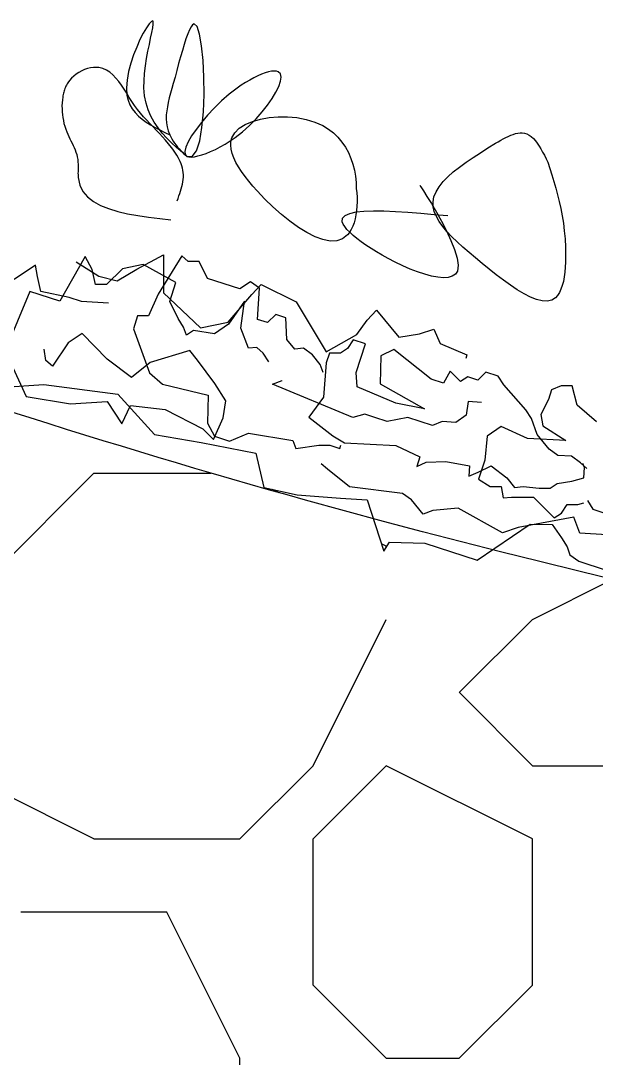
# Model space of a CAD drawing. Header units: inches. Extents: x -27 to 114, y -35 to 60.
# Drawn here: x 62.938 to 63.558, y 47.84 to 48.957 of the extents above; entities that cross this region are included whole.
import ezdxf

# ---------------------------------------------------------------- set-up
doc = ezdxf.new("R2010")
doc.units = ezdxf.units.IN
doc.header["$LTSCALE"] = 10
doc.header["$MEASUREMENT"] = 0
doc.layers.add('BASE', color=7, linetype='Continuous')
doc.layers.add('TUBO', color=2, linetype='Continuous')

# ---------------------------------------------------------------- blocks, each defined once
blk = doc.blocks.new('caixa de areia')
at = {"layer": 'BASE', "color": 3}
for p, q in [((285.6563, 253.9172), (285.653, 253.9124)), ((285.6589, 253.9201), (285.6563, 253.9172)), ((285.6606, 253.9208), (285.6589, 253.9201)), ((285.6605, 253.9122), (285.6611, 253.9166)), ((285.6612, 253.9195), (285.6606, 253.9208)), ((285.6611, 253.9166), (285.6612, 253.9195)), ((285.7102, 253.9171), (285.7083, 253.9161)), ((285.7137, 253.9139), (285.7102, 253.9171)), ((285.6493, 253.906), (285.6453, 253.8982)), ((285.653, 253.9124), (285.6493, 253.906)), ((285.658, 253.8999), (285.6594, 253.9066)), ((285.6594, 253.9066), (285.6605, 253.9122)), ((285.7024, 253.905), (285.7003, 253.8991)), ((285.7044, 253.9099), (285.7024, 253.905)), ((285.7064, 253.9137), (285.7044, 253.9099)), ((285.7083, 253.9161), (285.7064, 253.9137)), ((285.7167, 253.9047), (285.7137, 253.9139)), ((285.7191, 253.8907), (285.7167, 253.9047)), ((285.6453, 253.8982), (285.6414, 253.8894)), ((285.6548, 253.8843), (285.6565, 253.8924)), ((285.6565, 253.8924), (285.658, 253.8999)), ((285.6981, 253.8925), (285.696, 253.8852)), ((285.7003, 253.8991), (285.6981, 253.8925)), ((285.6376, 253.8799), (285.6343, 253.87)), ((285.6414, 253.8894), (285.6376, 253.8799)), ((285.6532, 253.8756), (285.6548, 253.8843)), ((285.696, 253.8852), (285.6938, 253.8775)), ((285.7208, 253.8731), (285.7191, 253.8907)), ((285.6343, 253.87), (285.6316, 253.8599)), ((285.6508, 253.8578), (285.6519, 253.8667)), ((285.6519, 253.8667), (285.6532, 253.8756)), ((285.6916, 253.8695), (285.6894, 253.8614)), ((285.6938, 253.8775), (285.6916, 253.8695)), ((285.7218, 253.8533), (285.7208, 253.8731)), ((285.6316, 253.8599), (285.6298, 253.8499)), ((285.6502, 253.849), (285.6508, 253.8578)), ((285.6894, 253.8614), (285.6873, 253.8534)), ((285.7863, 253.8548), (285.7816, 253.8525)), ((285.7908, 253.8568), (285.7863, 253.8548)), ((285.7951, 253.8584), (285.7908, 253.8568)), ((285.7991, 253.8596), (285.7951, 253.8584)), ((285.8027, 253.8603), (285.7991, 253.8596)), ((285.8058, 253.8606), (285.8027, 253.8603)), ((285.8086, 253.8605), (285.8058, 253.8606)), ((285.8108, 253.8598), (285.8086, 253.8605)), ((285.8133, 253.8574), (285.8108, 253.8598)), ((285.8142, 253.8535), (285.8133, 253.8574)), ((285.6298, 253.8499), (285.6291, 253.8404)), ((285.6501, 253.8405), (285.6502, 253.849)), ((285.6852, 253.8457), (285.6835, 253.8397)), ((285.6873, 253.8534), (285.6852, 253.8457)), ((285.722, 253.8325), (285.7218, 253.8533)), ((285.7666, 253.8437), (285.7616, 253.8402)), ((285.7717, 253.8469), (285.7666, 253.8437)), ((285.7766, 253.8499), (285.7717, 253.8469)), ((285.7816, 253.8525), (285.7766, 253.8499)), ((285.808, 253.8354), (285.8114, 253.8423)), ((285.8114, 253.8423), (285.8135, 253.8484)), ((285.8135, 253.8484), (285.8142, 253.8535)), ((285.6291, 253.8404), (285.6296, 253.8316)), ((285.6296, 253.8316), (285.631, 253.8257)), ((285.6509, 253.831), (285.6501, 253.8405)), ((285.6526, 253.8223), (285.6509, 253.831)), ((285.6819, 253.834), (285.6804, 253.8284)), ((285.6835, 253.8397), (285.6819, 253.834)), ((285.7212, 253.812), (285.722, 253.8325)), ((285.752, 253.8328), (285.7429, 253.8248)), ((285.7616, 253.8402), (285.752, 253.8328)), ((285.8035, 253.8278), (285.808, 253.8354)), ((285.631, 253.8257), (285.6331, 253.8203)), ((285.6331, 253.8203), (285.6359, 253.8154)), ((285.6551, 253.8141), (285.6526, 253.8223)), ((285.6781, 253.818), (285.6773, 253.813)), ((285.6792, 253.8231), (285.6781, 253.818)), ((285.6804, 253.8284), (285.6792, 253.8231)), ((285.7429, 253.8248), (285.7341, 253.8164)), ((285.7915, 253.8117), (285.798, 253.8199)), ((285.798, 253.8199), (285.8035, 253.8278)), ((285.6359, 253.8154), (285.6394, 253.811)), ((285.6394, 253.811), (285.6434, 253.8068)), ((285.6434, 253.8068), (285.6478, 253.8031)), ((285.6584, 253.8065), (285.6551, 253.8141)), ((285.6623, 253.7994), (285.6584, 253.8065)), ((285.6768, 253.8081), (285.6767, 253.8033)), ((285.6773, 253.813), (285.6768, 253.8081)), ((285.7261, 253.8078), (285.7188, 253.7992)), ((285.7195, 253.7931), (285.7212, 253.812)), ((285.7341, 253.8164), (285.7261, 253.8078)), ((285.7843, 253.8035), (285.7915, 253.8117)), ((285.6478, 253.8031), (285.6527, 253.7995)), ((285.6527, 253.7995), (285.658, 253.7963)), ((285.658, 253.7963), (285.6635, 253.7932)), ((285.6669, 253.7927), (285.6623, 253.7994)), ((285.6635, 253.7932), (285.6692, 253.7902)), ((285.6719, 253.7864), (285.6669, 253.7927)), ((285.6767, 253.8033), (285.677, 253.7986)), ((285.677, 253.7986), (285.6778, 253.7939)), ((285.6778, 253.7939), (285.6791, 253.7892)), ((285.7188, 253.7992), (285.7124, 253.7909)), ((285.7168, 253.777), (285.7195, 253.7931)), ((285.768, 253.788), (285.7764, 253.7956)), ((285.7764, 253.7956), (285.7843, 253.8035)), ((285.6692, 253.7902), (285.675, 253.7873)), ((285.6773, 253.7805), (285.6719, 253.7864)), ((285.675, 253.7873), (285.681, 253.7845)), ((285.683, 253.7747), (285.6773, 253.7805)), ((285.6791, 253.7892), (285.681, 253.7845)), ((285.681, 253.7845), (285.6822, 253.782)), ((285.6822, 253.782), (285.6836, 253.7794)), ((285.707, 253.783), (285.7029, 253.7758)), ((285.7124, 253.7909), (285.707, 253.783)), ((285.7533, 253.777), (285.7592, 253.7811)), ((285.7592, 253.7811), (285.768, 253.788)), ((285.689, 253.7692), (285.683, 253.7747)), ((285.6836, 253.7794), (285.6852, 253.7769)), ((285.6852, 253.7769), (285.6868, 253.7744)), ((285.6868, 253.7744), (285.6885, 253.772)), ((285.6885, 253.772), (285.6903, 253.7697)), ((285.6952, 253.7638), (285.689, 253.7692)), ((285.6903, 253.7697), (285.6922, 253.7675)), ((285.6922, 253.7675), (285.6941, 253.7653)), ((285.7001, 253.7696), (285.6989, 253.7644)), ((285.7029, 253.7758), (285.7001, 253.7696)), ((285.7129, 253.765), (285.7168, 253.777)), ((285.7355, 253.7668), (285.7413, 253.7698)), ((285.7413, 253.7698), (285.7473, 253.7732)), ((285.7473, 253.7732), (285.7533, 253.777)), ((285.6941, 253.7653), (285.696, 253.7634)), ((285.7014, 253.7585), (285.6952, 253.7638)), ((285.696, 253.7634), (285.6979, 253.7616)), ((285.6979, 253.7616), (285.6997, 253.7599)), ((285.6989, 253.7644), (285.6993, 253.7607)), ((285.6993, 253.7607), (285.7014, 253.7585)), ((285.6997, 253.7599), (285.7014, 253.7585)), ((285.7014, 253.7585), (285.7038, 253.7579)), ((285.7014, 253.7585), (285.7014, 253.7585)), ((285.7014, 253.7585), (285.7078, 253.7584)), ((285.7014, 253.7585), (285.7014, 253.7585)), ((285.7038, 253.7579), (285.7068, 253.7578)), ((285.7068, 253.7578), (285.7105, 253.7581)), ((285.7078, 253.7584), (285.7129, 253.765)), ((285.7105, 253.7581), (285.7147, 253.759)), ((285.7147, 253.759), (285.7193, 253.7603)), ((285.7193, 253.7603), (285.7244, 253.762)), ((285.7244, 253.762), (285.7298, 253.7642)), ((285.7298, 253.7642), (285.7355, 253.7668)), ((285.5688, 253.6325), (285.5959, 253.6154)), ((285.6414, 253.6238), (285.6734, 253.6408)), ((285.6734, 253.6408), (285.6735, 253.5953)), ((285.618, 253.6097), (285.6414, 253.6238)), ((285.5959, 253.6154), (285.618, 253.6097)), ((285.6735, 253.5953), (285.7178, 253.5535)), ((285.7793, 253.5931), (285.7904, 253.6054)), ((285.7904, 253.6054), (285.8322, 253.5844)), ((285.751, 253.56), (285.7793, 253.5931)), ((285.8322, 253.5844), (285.868, 253.5246)), ((285.9172, 253.5624), (285.9282, 253.5747)), ((285.9282, 253.5747), (285.9553, 253.5424)), ((285.7178, 253.5535), (285.751, 253.56)), ((285.9049, 253.5454), (285.9172, 253.5624)), ((285.868, 253.5246), (285.9049, 253.5454)), ((285.9553, 253.5424), (285.98, 253.5461)), ((285.98, 253.5461), (285.9972, 253.5517)), ((285.9972, 253.5517), (286.0046, 253.5346)), ((286.0046, 253.5346), (286.0366, 253.5213)), ((286.0366, 253.5213), (286.0354, 253.5166))]:
    blk.add_line(p, q, dxfattribs=at)
at = {"layer": 'BASE', "color": 7}
for p, q in [((285.5661, 253.8547), (285.5634, 253.8521)), ((285.5691, 253.8569), (285.5661, 253.8547)), ((285.5723, 253.859), (285.5691, 253.8569)), ((285.5756, 253.8608), (285.5723, 253.859)), ((285.579, 253.8623), (285.5756, 253.8608)), ((285.5825, 253.8635), (285.579, 253.8623)), ((285.586, 253.8643), (285.5825, 253.8635)), ((285.5895, 253.8649), (285.586, 253.8643)), ((285.5929, 253.865), (285.5895, 253.8649)), ((285.5962, 253.8648), (285.5929, 253.865)), ((285.6008, 253.8637), (285.5962, 253.8648)), ((285.6051, 253.8618), (285.6008, 253.8637)), ((285.6091, 253.8592), (285.6051, 253.8618)), ((285.6129, 253.856), (285.6091, 253.8592)), ((285.6164, 253.8523), (285.6129, 253.856)), ((285.5566, 253.8426), (285.556, 253.8412)), ((285.5573, 253.8439), (285.5566, 253.8426)), ((285.558, 253.8453), (285.5573, 253.8439)), ((285.5589, 253.8466), (285.558, 253.8453)), ((285.561, 253.8494), (285.5589, 253.8466)), ((285.5634, 253.8521), (285.561, 253.8494)), ((285.6198, 253.8481), (285.6164, 253.8523)), ((285.6231, 253.8436), (285.6198, 253.8481)), ((285.6263, 253.8389), (285.6231, 253.8436)), ((285.5529, 253.8295), (285.5524, 253.826)), ((285.5531, 253.831), (285.5529, 253.8295)), ((285.5534, 253.8325), (285.5531, 253.831)), ((285.5537, 253.834), (285.5534, 253.8325)), ((285.5541, 253.8354), (285.5537, 253.834)), ((285.5545, 253.8369), (285.5541, 253.8354)), ((285.555, 253.8383), (285.5545, 253.8369)), ((285.5554, 253.8398), (285.555, 253.8383)), ((285.556, 253.8412), (285.5554, 253.8398)), ((285.6294, 253.834), (285.6263, 253.8389)), ((285.6325, 253.8291), (285.6294, 253.834)), ((285.5521, 253.8225), (285.5519, 253.819)), ((285.5519, 253.819), (285.552, 253.8154)), ((285.5524, 253.826), (285.5521, 253.8225)), ((285.6356, 253.8243), (285.6325, 253.8291)), ((285.6388, 253.8196), (285.6356, 253.8243)), ((285.6423, 253.8148), (285.6388, 253.8196)), ((285.552, 253.8154), (285.5521, 253.8119)), ((285.5521, 253.8119), (285.5524, 253.8084)), ((285.5524, 253.8084), (285.5529, 253.8049)), ((285.5529, 253.8049), (285.5536, 253.8014)), ((285.6459, 253.8103), (285.6423, 253.8148)), ((285.6496, 253.806), (285.6459, 253.8103)), ((285.6534, 253.8019), (285.6496, 253.806)), ((285.7894, 253.8032), (285.7998, 253.805)), ((285.7998, 253.805), (285.8107, 253.806)), ((285.8107, 253.806), (285.822, 253.8059)), ((285.822, 253.8059), (285.8332, 253.8049)), ((285.8332, 253.8049), (285.8441, 253.8028)), ((285.5536, 253.8014), (285.5543, 253.798)), ((285.5543, 253.798), (285.5553, 253.7946)), ((285.5553, 253.7946), (285.5564, 253.7912)), ((285.6572, 253.7979), (285.6534, 253.8019)), ((285.661, 253.7939), (285.6572, 253.7979)), ((285.6648, 253.79), (285.661, 253.7939)), ((285.7587, 253.7869), (285.7642, 253.7922)), ((285.7642, 253.7922), (285.7713, 253.7967)), ((285.7713, 253.7967), (285.7798, 253.8004)), ((285.7798, 253.8004), (285.7894, 253.8032)), ((285.8441, 253.8028), (285.8545, 253.7996)), ((285.8545, 253.7996), (285.8641, 253.7954)), ((285.8641, 253.7954), (285.8708, 253.7913)), ((285.5564, 253.7912), (285.5576, 253.7879)), ((285.5576, 253.7879), (285.5588, 253.7851)), ((285.5588, 253.7851), (285.56, 253.7824)), ((285.56, 253.7824), (285.5613, 253.7797)), ((285.5613, 253.7797), (285.5626, 253.777)), ((285.6686, 253.7861), (285.6648, 253.79)), ((285.6724, 253.7821), (285.6686, 253.7861)), ((285.676, 253.778), (285.6724, 253.7821)), ((285.7541, 253.7765), (285.7552, 253.7808)), ((285.7552, 253.7808), (285.7587, 253.7869)), ((285.8708, 253.7913), (285.8768, 253.7866)), ((285.8768, 253.7866), (285.8822, 253.7814)), ((285.8822, 253.7814), (285.887, 253.7757)), ((286.0801, 253.7794), (286.0831, 253.781)), ((286.0831, 253.781), (286.0861, 253.7825)), ((286.0861, 253.7825), (286.0891, 253.7838)), ((286.0891, 253.7838), (286.092, 253.7849)), ((286.092, 253.7849), (286.0948, 253.7858)), ((286.0948, 253.7858), (286.0976, 253.7864)), ((286.0976, 253.7864), (286.1003, 253.7867)), ((286.1003, 253.7867), (286.1029, 253.7868)), ((286.1029, 253.7868), (286.1054, 253.7864)), ((286.1054, 253.7864), (286.1083, 253.7855)), ((286.1083, 253.7855), (286.111, 253.7841)), ((286.111, 253.7841), (286.1136, 253.7822)), ((286.1136, 253.7822), (286.1161, 253.7799)), ((286.1161, 253.7799), (286.1185, 253.7772)), ((285.5626, 253.777), (285.564, 253.7744)), ((285.564, 253.7744), (285.5653, 253.7717)), ((285.5653, 253.7717), (285.5665, 253.769)), ((285.5665, 253.769), (285.5676, 253.7663)), ((285.6796, 253.7737), (285.676, 253.778)), ((285.6831, 253.7693), (285.6796, 253.7737)), ((285.6848, 253.767), (285.6831, 253.7693)), ((285.7539, 253.772), (285.7541, 253.7765)), ((285.7544, 253.7671), (285.7539, 253.772)), ((285.887, 253.7757), (285.8912, 253.7695)), ((285.8912, 253.7695), (285.8947, 253.763)), ((286.0527, 253.7629), (286.0617, 253.7686)), ((286.0617, 253.7686), (286.0708, 253.7742)), ((286.0708, 253.7742), (286.0739, 253.776)), ((286.0739, 253.776), (286.077, 253.7778)), ((286.077, 253.7778), (286.0801, 253.7794)), ((286.1185, 253.7772), (286.1208, 253.7742)), ((286.1208, 253.7742), (286.123, 253.7709)), ((286.123, 253.7709), (286.1251, 253.7674)), ((286.1251, 253.7674), (286.1272, 253.7637)), ((285.5676, 253.7663), (285.5687, 253.7635)), ((285.5687, 253.7635), (285.5696, 253.7607)), ((285.5696, 253.7607), (285.5703, 253.7579)), ((285.5703, 253.7579), (285.5708, 253.755)), ((285.5708, 253.755), (285.571, 253.7532)), ((285.6864, 253.7647), (285.6848, 253.767)), ((285.688, 253.7623), (285.6864, 253.7647)), ((285.6895, 253.7599), (285.688, 253.7623)), ((285.6909, 253.7574), (285.6895, 253.7599)), ((285.6922, 253.7549), (285.6909, 253.7574)), ((285.6934, 253.7524), (285.6922, 253.7549)), ((285.7556, 253.7621), (285.7544, 253.7671)), ((285.7576, 253.7568), (285.7556, 253.7621)), ((285.7602, 253.7514), (285.7576, 253.7568)), ((285.8947, 253.763), (285.8977, 253.7562)), ((285.8977, 253.7562), (285.9001, 253.7492)), ((286.0356, 253.7515), (286.044, 253.7572)), ((286.044, 253.7572), (286.0527, 253.7629)), ((286.1272, 253.7637), (286.1293, 253.7598)), ((286.1293, 253.7598), (286.1313, 253.7558)), ((286.1313, 253.7558), (286.1333, 253.7518)), ((285.571, 253.7532), (285.5711, 253.7513)), ((285.5711, 253.7513), (285.5712, 253.7495)), ((285.5712, 253.7495), (285.5713, 253.7476)), ((285.5713, 253.7476), (285.5712, 253.7458)), ((285.5712, 253.7458), (285.5712, 253.7439)), ((285.5712, 253.7439), (285.5712, 253.7421)), ((285.6945, 253.7498), (285.6934, 253.7524)), ((285.6954, 253.7472), (285.6945, 253.7498)), ((285.6961, 253.7446), (285.6954, 253.7472)), ((285.6967, 253.742), (285.6961, 253.7446)), ((285.7633, 253.7459), (285.7602, 253.7514)), ((285.7669, 253.7403), (285.7633, 253.7459)), ((285.9001, 253.7492), (285.9019, 253.742)), ((286.0203, 253.74), (286.0277, 253.7457)), ((286.0277, 253.7457), (286.0356, 253.7515)), ((286.1333, 253.7518), (286.1358, 253.7441)), ((286.1358, 253.7441), (286.1382, 253.7364)), ((285.5712, 253.7402), (285.5711, 253.7384)), ((285.5711, 253.7384), (285.5712, 253.7366)), ((285.5712, 253.7421), (285.5712, 253.7402)), ((285.5712, 253.7366), (285.5712, 253.7349)), ((285.5712, 253.7349), (285.5713, 253.7331)), ((285.5713, 253.7331), (285.5732, 253.7243)), ((285.6971, 253.7393), (285.6967, 253.742)), ((285.6967, 253.7281), (285.697, 253.7309)), ((285.697, 253.7309), (285.6972, 253.7337)), ((285.6973, 253.7365), (285.6971, 253.7393)), ((285.6972, 253.7337), (285.6973, 253.7365)), ((285.771, 253.7345), (285.7669, 253.7403)), ((285.7755, 253.7288), (285.771, 253.7345)), ((285.9019, 253.742), (285.9032, 253.7347)), ((285.9032, 253.7347), (285.904, 253.7274)), ((286.008, 253.7283), (286.0138, 253.7341)), ((286.0138, 253.7341), (286.0203, 253.74)), ((286.1382, 253.7364), (286.1406, 253.7286)), ((285.5732, 253.7243), (285.5769, 253.7166)), ((285.6939, 253.7168), (285.6947, 253.7197)), ((285.6947, 253.7197), (285.6955, 253.7225)), ((285.6955, 253.7225), (285.6961, 253.7253)), ((285.6961, 253.7253), (285.6967, 253.7281)), ((285.7803, 253.723), (285.7755, 253.7288)), ((285.7854, 253.7172), (285.7803, 253.723)), ((285.904, 253.7274), (285.9042, 253.7201)), ((285.9042, 253.7201), (285.9048, 253.7149)), ((285.9042, 253.7201), (285.9042, 253.7201)), ((285.9804, 253.7237), (285.9804, 253.7237)), ((285.9804, 253.7237), (285.9804, 253.7237)), ((285.9804, 253.7237), (285.9804, 253.7237)), ((285.9804, 253.7237), (285.9804, 253.7237)), ((285.9804, 253.7237), (285.9804, 253.7237)), ((285.9804, 253.7237), (285.9804, 253.7237)), ((285.9804, 253.7237), (285.9804, 253.7237)), ((285.9804, 253.7237), (285.9804, 253.7237)), ((285.9804, 253.7237), (285.9804, 253.7237)), ((285.9804, 253.7237), (285.9804, 253.7237)), ((285.9804, 253.7237), (285.9804, 253.7237)), ((285.9804, 253.7237), (285.9804, 253.7237)), ((285.9804, 253.7237), (285.9815, 253.722)), ((285.9815, 253.722), (285.9845, 253.7175)), ((285.9845, 253.7175), (285.9888, 253.7107)), ((285.9996, 253.7163), (286.0033, 253.7223)), ((286.0033, 253.7223), (286.008, 253.7283)), ((286.1406, 253.7286), (286.1429, 253.7207)), ((286.1429, 253.7207), (286.145, 253.7126)), ((285.5769, 253.7166), (285.5824, 253.7101)), ((285.5824, 253.7101), (285.5896, 253.7045)), ((285.6899, 253.7055), (285.6909, 253.7083)), ((285.6909, 253.7083), (285.6919, 253.7112)), ((285.6919, 253.7112), (285.6929, 253.714)), ((285.6929, 253.714), (285.6939, 253.7168)), ((285.7947, 253.7074), (285.7854, 253.7172)), ((285.8044, 253.698), (285.7947, 253.7074)), ((285.9048, 253.7149), (285.9051, 253.7097)), ((285.9051, 253.7097), (285.9052, 253.7043)), ((285.9888, 253.7107), (285.9941, 253.702)), ((285.9961, 253.7041), (285.9972, 253.7102)), ((285.9972, 253.7102), (285.9996, 253.7163)), ((286.145, 253.7126), (286.1471, 253.7045)), ((285.5896, 253.7045), (285.5981, 253.6999)), ((285.5981, 253.6999), (285.6078, 253.696)), ((285.6078, 253.696), (285.6186, 253.6927)), ((285.6186, 253.6927), (285.6303, 253.69)), ((285.8145, 253.6891), (285.8044, 253.698)), ((285.9045, 253.6938), (285.9037, 253.6887)), ((285.9039, 253.692), (285.9134, 253.693)), ((285.9049, 253.699), (285.9045, 253.6938)), ((285.9052, 253.7043), (285.9049, 253.699)), ((285.9134, 253.693), (285.9246, 253.6934)), ((285.9246, 253.6934), (285.9373, 253.6932)), ((285.9373, 253.6932), (285.9511, 253.6927)), ((285.9941, 253.702), (286.0001, 253.6919)), ((285.9963, 253.6983), (285.9961, 253.7041)), ((285.9976, 253.6925), (285.9963, 253.6983)), ((286.1471, 253.7045), (286.1489, 253.6961)), ((286.1489, 253.6961), (286.1506, 253.6874)), ((285.6303, 253.69), (285.6427, 253.6878)), ((285.6427, 253.6878), (285.6556, 253.6859)), ((285.6556, 253.6859), (285.6689, 253.6842)), ((285.6689, 253.6842), (285.6824, 253.6826)), ((285.8247, 253.6809), (285.8145, 253.6891)), ((285.8349, 253.6735), (285.8247, 253.6809)), ((285.8874, 253.6804), (285.8878, 253.6846)), ((285.8884, 253.6776), (285.8874, 253.6804)), ((285.8878, 253.6846), (285.8908, 253.6879)), ((285.8908, 253.6879), (285.8963, 253.6904)), ((285.8963, 253.6904), (285.9039, 253.692)), ((285.9027, 253.6839), (285.9015, 253.6792)), ((285.9037, 253.6887), (285.9027, 253.6839)), ((285.9511, 253.6927), (285.966, 253.6917)), ((285.966, 253.6917), (285.9815, 253.6906)), ((285.9815, 253.6906), (285.9976, 253.6892)), ((286.0001, 253.6867), (285.9976, 253.6925)), ((285.9976, 253.6892), (286.0139, 253.6878)), ((286.0001, 253.6919), (286.0062, 253.6809)), ((286.0034, 253.6807), (286.0001, 253.6867)), ((286.0077, 253.6747), (286.0034, 253.6807)), ((286.0062, 253.6809), (286.0122, 253.6695)), ((286.1506, 253.6874), (286.152, 253.6785)), ((285.845, 253.6673), (285.8349, 253.6735)), ((285.8903, 253.6745), (285.8884, 253.6776)), ((285.8929, 253.6712), (285.8903, 253.6745)), ((285.8963, 253.6677), (285.8929, 253.6712)), ((285.8981, 253.671), (285.896, 253.6675)), ((285.8999, 253.6749), (285.8981, 253.671)), ((285.9015, 253.6792), (285.8999, 253.6749)), ((286.0127, 253.6686), (286.0077, 253.6747)), ((286.0122, 253.6695), (286.0175, 253.658)), ((286.0185, 253.6624), (286.0127, 253.6686)), ((286.152, 253.6785), (286.1531, 253.6694)), ((286.1531, 253.6694), (286.154, 253.6599)), ((285.8548, 253.6624), (285.845, 253.6673)), ((285.8641, 253.659), (285.8548, 253.6624)), ((285.8729, 253.6573), (285.8641, 253.659)), ((285.8808, 253.6576), (285.8729, 253.6573)), ((285.8878, 253.6599), (285.8808, 253.6576)), ((285.8937, 253.6645), (285.8878, 253.6599)), ((285.896, 253.6675), (285.8937, 253.6645)), ((285.9003, 253.664), (285.8963, 253.6677)), ((285.9049, 253.6601), (285.9003, 253.664)), ((285.91, 253.6562), (285.9049, 253.6601)), ((285.9157, 253.6522), (285.91, 253.6562)), ((286.0175, 253.658), (286.0219, 253.647)), ((286.0249, 253.6562), (286.0185, 253.6624)), ((286.0318, 253.6498), (286.0249, 253.6562)), ((286.154, 253.6599), (286.1545, 253.65)), ((285.9218, 253.6482), (285.9157, 253.6522)), ((285.9283, 253.6442), (285.9218, 253.6482)), ((285.9351, 253.6402), (285.9283, 253.6442)), ((286.0219, 253.647), (286.0249, 253.6369)), ((286.0391, 253.6435), (286.0318, 253.6498)), ((286.0468, 253.637), (286.0391, 253.6435)), ((286.1545, 253.65), (286.1547, 253.644)), ((286.1547, 253.644), (286.1547, 253.6379)), ((285.9422, 253.6363), (285.9351, 253.6402)), ((285.9509, 253.6319), (285.9422, 253.6363)), ((285.9599, 253.6276), (285.9509, 253.6319)), ((286.0249, 253.6369), (286.0261, 253.6282)), ((286.0548, 253.6305), (286.0468, 253.637)), ((286.1546, 253.6318), (286.1542, 253.6258)), ((286.1547, 253.6379), (286.1546, 253.6318)), ((285.9688, 253.6238), (285.9599, 253.6276)), ((285.9776, 253.6204), (285.9688, 253.6238)), ((285.9861, 253.6176), (285.9776, 253.6204)), ((286.0252, 253.6213), (286.0228, 253.6176)), ((286.0261, 253.6282), (286.0252, 253.6213)), ((286.0632, 253.6237), (286.0548, 253.6305)), ((286.0717, 253.617), (286.0632, 253.6237)), ((286.1537, 253.62), (286.1529, 253.6144)), ((286.1542, 253.6258), (286.1537, 253.62)), ((285.9941, 253.6154), (285.9861, 253.6176)), ((286.0016, 253.6139), (285.9941, 253.6154)), ((286.0084, 253.6133), (286.0016, 253.6139)), ((286.0143, 253.6137), (286.0084, 253.6133)), ((286.0191, 253.6151), (286.0143, 253.6137)), ((286.0228, 253.6176), (286.0191, 253.6151)), ((286.0802, 253.6105), (286.0717, 253.617)), ((286.0887, 253.6045), (286.0802, 253.6105)), ((286.152, 253.609), (286.1507, 253.6041)), ((286.1529, 253.6144), (286.152, 253.609)), ((286.0969, 253.599), (286.0887, 253.6045)), ((286.105, 253.5942), (286.0969, 253.599)), ((286.1127, 253.5903), (286.105, 253.5942)), ((286.1474, 253.5956), (286.1452, 253.5922)), ((286.1492, 253.5996), (286.1474, 253.5956)), ((286.1507, 253.6041), (286.1492, 253.5996)), ((286.1199, 253.5875), (286.1127, 253.5903)), ((286.1266, 253.5858), (286.1199, 253.5875)), ((286.1327, 253.5855), (286.1266, 253.5858)), ((286.1381, 253.5866), (286.1327, 253.5855)), ((286.1428, 253.5895), (286.1381, 253.5866)), ((286.1452, 253.5922), (286.1428, 253.5895))]:
    blk.add_line(p, q, dxfattribs=at)
at = {"layer": 'BASE', "color": 3, "linetype": 'Continuous'}
for points in [[(285.6078, 253.5831), (285.5755, 253.5851), (285.5606, 253.5899), (285.5265, 253.5967), (285.5225, 253.6149), (285.5203, 253.6284), (285.4949, 253.6112)], [(285.4762, 253.482), (285.5302, 253.4857), (285.6187, 253.4739), (285.6625, 253.4259), (285.7187, 253.4162), (285.7838, 253.4036), (285.7936, 253.3624), (285.8336, 253.3537), (285.8851, 253.3497), (285.9174, 253.3477), (285.9372, 253.2863), (285.9439, 253.2969), (285.9864, 253.2958), (286.049, 253.2755), (286.1124, 253.3184), (286.1387, 253.3183), (286.1499, 253.302), (286.1564, 253.2915), (286.1599, 253.2819), (286.1706, 253.2742), (286.2034, 253.2636)], [(286.2362, 253.3037), (286.1716, 253.3077), (286.1646, 253.3269), (286.098, 253.3146), (286.0793, 253.308), (286.0263, 253.3378), (285.9958, 253.335), (285.9843, 253.3303), (285.9701, 253.3475), (285.9594, 253.3552), (285.896, 253.3631), (285.8699, 253.3842), (285.8622, 253.3909), (285.8622, 253.3909)], [(285.7994, 253.5127), (285.7929, 253.5232), (285.7852, 253.53), (285.775, 253.529), (285.7662, 253.553), (285.7702, 253.5855), (285.7513, 253.5578), (285.7344, 253.5464), (285.7093, 253.5503), (285.7009, 253.5446), (285.6974, 253.5541), (285.6909, 253.5647), (285.6809, 253.5848), (285.6884, 253.6078), (285.649, 253.629), (285.6244, 253.6242), (285.6051, 253.6051), (285.5919, 253.6052), (285.5879, 253.6234), (285.5797, 253.6387), (285.5492, 253.5852), (285.5134, 253.5968), (285.4839, 253.526), (285.509, 253.4714), (285.5623, 253.4626), (285.606, 253.4653), (285.6237, 253.4385), (285.6341, 253.4605), (285.6754, 253.4556), (285.7207, 253.4325), (285.7331, 253.42), (285.7448, 253.4458), (285.748, 253.4659), (285.735, 253.487), (285.7143, 253.5148), (285.7049, 253.5264), (285.6574, 253.5121), (285.6351, 253.494), (285.6059, 253.5161), (285.5763, 253.5468), (285.5594, 253.5354), (285.5406, 253.5077), (285.5328, 253.5144), (285.5306, 253.5278), (285.5306, 253.5278)], [(285.8645, 253.5001), (285.861, 253.5096), (285.8516, 253.5212), (285.8409, 253.5289), (285.8307, 253.5279), (285.8212, 253.5394), (285.8197, 253.5653), (285.8077, 253.5692), (285.7981, 253.5596), (285.7861, 253.5635), (285.7883, 253.6008), (285.7776, 253.6085), (285.7649, 253.5999), (285.7261, 253.6125), (285.7162, 253.6326), (285.703, 253.6326), (285.6953, 253.6394), (285.6672, 253.5935), (285.6556, 253.5677), (285.6424, 253.5677), (285.6375, 253.5524), (285.6567, 253.4997), (285.6721, 253.4862), (285.7271, 253.4727), (285.7261, 253.4392), (285.7343, 253.4238), (285.7523, 253.418), (285.7751, 253.4275), (285.8283, 253.4188), (285.8318, 253.4092), (285.8594, 253.4129), (285.8726, 253.4129), (285.8845, 253.409), (285.8858, 253.4129)], [(286.1802, 253.3852), (286.1725, 253.392), (286.1618, 253.3997), (286.1456, 253.4007), (286.1349, 253.4084), (286.1207, 253.4256), (286.1137, 253.4448), (286.1072, 253.4553), (286.0806, 253.4851), (286.0741, 253.4957), (286.0592, 253.5005), (286.0495, 253.4909), (286.0376, 253.4948), (286.0291, 253.4891), (286.0167, 253.5016), (286.0087, 253.4872), (285.9938, 253.492), (285.9493, 253.5276), (285.9336, 253.52), (285.9327, 253.4865), (285.9857, 253.4566), (285.9516, 253.4634), (285.9051, 253.4827), (285.9041, 253.4999), (285.9152, 253.5344), (285.9003, 253.5392), (285.8936, 253.5287), (285.8851, 253.523), (285.872, 253.523), (285.8682, 253.5115), (285.8648, 253.4704), (285.8472, 253.4465), (285.8763, 253.4244), (285.89, 253.4157), (285.9516, 253.4127), (285.9803, 253.3992), (285.9765, 253.3877), (285.988, 253.3925), (286.0114, 253.3934), (286.0395, 253.3885), (286.0387, 253.3761), (286.0501, 253.3808), (286.0658, 253.3884), (286.0842, 253.374), (286.0937, 253.3625), (286.1039, 253.3634), (286.123, 253.3615), (286.1362, 253.3614), (286.1446, 253.3672), (286.162, 253.37), (286.1765, 253.3738), (286.1772, 253.3862), (286.1754, 253.391)], [(286.054, 253.4641), (286.0379, 253.4651), (286.0359, 253.4488), (286.0232, 253.4403), (286.0071, 253.4413), (285.9956, 253.4365), (285.9807, 253.4413), (285.9658, 253.4462), (285.9412, 253.4414), (285.9262, 253.4463), (285.9143, 253.4501), (285.8999, 253.4463), (285.8039, 253.4859), (285.8153, 253.4906), (285.8153, 253.4906)], [(286.181, 253.3469), (286.1874, 253.3364), (286.1994, 253.3325)], [(286.1915, 253.4408), (286.1684, 253.4609), (286.1626, 253.4839), (286.1495, 253.484), (286.138, 253.4792), (286.1343, 253.4677), (286.1251, 253.4496), (286.1274, 253.4361), (286.1548, 253.4188), (286.1093, 253.4209), (286.0777, 253.4353), (286.0608, 253.4239), (286.0581, 253.3952), (286.0506, 253.3722), (286.0643, 253.3635), (286.0775, 253.3635), (286.0798, 253.3501), (286.09, 253.351), (286.1163, 253.351), (286.1412, 253.326), (286.1497, 253.3317), (286.1564, 253.3422), (286.1695, 253.3422), (286.1767, 253.3441)]]:
    blk.add_lwpolyline(points, dxfattribs=at)
at = {"layer": 'TUBO', "color": 4}
for p, q in [((285.415, 253.2045), (285.59, 253.3795)), ((285.59, 253.3796), (285.7306, 253.3796)), ((285.8117, 253.3562), (285.8038, 253.3601)), ((285.94, 253.2921), (285.9344, 253.2949)), ((285.94, 253.2909), (285.94, 253.2921)), ((286.115, 253.2045), (286.2106, 253.2524)), ((285.8525, 253.0295), (285.94, 253.2045)), ((286.0275, 253.1171), (286.115, 253.2045)), ((286.1151, 253.0295), (286.0276, 253.117)), ((285.59, 252.9421), (285.415, 253.0295)), ((285.765, 252.942), (285.8525, 253.0295)), ((285.8525, 252.9421), (285.94, 253.0295)), ((285.8525, 252.9421), (285.94, 253.0295)), ((286.115, 252.9421), (285.94, 253.0295)), ((286.115, 253.0295), (286.29, 253.0295)), ((285.59, 252.9421), (285.765, 252.9421)), ((285.8525, 252.767), (285.8525, 252.9421)), ((286.115, 252.767), (286.115, 252.9421)), ((285.5025, 252.8546), (285.6775, 252.8546)), ((285.765, 252.6796), (285.6775, 252.8545)), ((285.94, 252.6796), (285.8525, 252.767)), ((286.0275, 252.6795), (286.115, 252.767)), ((285.765, 252.3296), (285.765, 252.6796)), ((285.94, 252.6796), (286.0275, 252.6796))]:
    blk.add_line(p, q, dxfattribs=at)
at = {"layer": 'TUBO'}
blk.add_spline([(289.9984, 251.8558), (288.8132, 252.5428), (285.8435, 253.3473), (284.4557, 253.8189)], degree=3, dxfattribs=at)

msp = doc.modelspace()

# ---------------------------------------------------------------- block references
at = {"color": 1, "xscale": 0.8999999999996362, "yscale": 0.8999999999996362, "zscale": 0.8999999999996362}
msp.add_blockref('caixa de areia', (-194.0146, -179.5716), dxfattribs=at)

doc.saveas('drawing.dxf')
